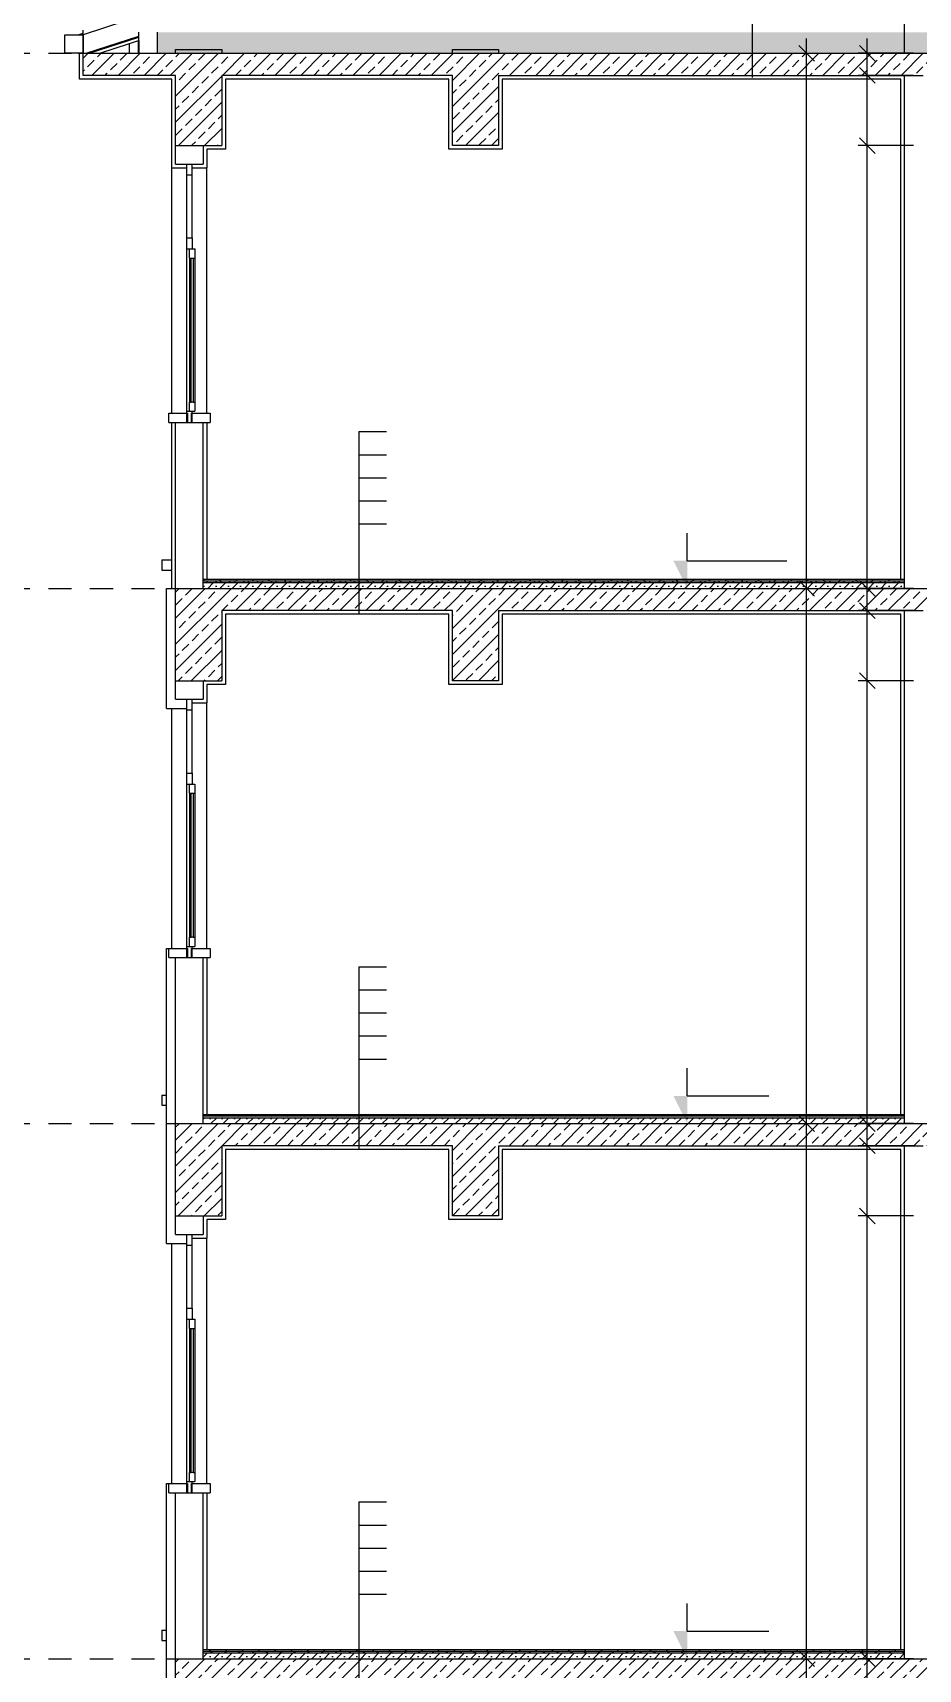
# Model space of a CAD drawing. Header units: metres. Extents: x -220 to 294, y -29 to 18.
# Drawn here: x -7.46 to -2.66, y 3.74 to 12.61 of the extents above; entities that cross this region are included whole.
import ezdxf

# ---------------------------------------------------------------- set-up
doc = ezdxf.new("R2010")
doc.units = ezdxf.units.M
doc.header["$MEASUREMENT"] = 0
doc.linetypes.add('DASHED4', pattern=[0.1875, 0.125, -0.0625])
for name, color, linetype in [('Cizgi', 7, 'Continuous'), ('Kesit_Kot', 7, 'Continuous'), ('Olculendirme', 7, 'Continuous'), ('Rota', 7, 'Continuous'), ('Standart', 7, 'Continuous'), ('Tarama', 7, 'Continuous')]:
    doc.layers.add(name, color=color, linetype=linetype)

msp = doc.modelspace()

# ---------------------------------------------------------------- hatches: boundary and pattern name
at = {"layer": 'Kesit_Kot', "linetype": 'Continuous', "lineweight": -3}
for points in [[(-3.9106, 9.6), (-3.9856, 9.75), (-3.9106, 9.75)], [(-3.9106, 6.7), (-3.9856, 6.85), (-3.9106, 6.85)], [(-3.9106, 3.8), (-3.9856, 3.95), (-3.9106, 3.95)]]:
    msp.add_hatch(color=216, dxfattribs=at).paths.add_polyline_path(points)
at = {"layer": 'Tarama', "linetype": 'Continuous', "lineweight": -3}
h = msp.add_hatch(dxfattribs=at)
h.set_pattern_fill('AR-B88', color=58, scale=0.01, style=0)
h.paths.add_polyline_path([(-6.783, 12.6137), (-6.783, 12.5), (1.867, 12.5), (1.867, 12.6137)])
h = msp.add_hatch(dxfattribs=at)
h.set_pattern_fill('ANSI33', color=58, scale=0.4, style=0)
h.paths.add_polyline_path([(-6.683, 12.38), (-7.183, 12.38), (-7.183, 12.5), (-6.683, 12.5)])
h = msp.add_hatch(dxfattribs=at)
h.set_pattern_fill('ANSI33', color=58, scale=0.4, style=0)
h.paths.add_polyline_path([(-6.433, 12), (-6.683, 12), (-6.683, 12.5), (-6.433, 12.5)])
h = msp.add_hatch(dxfattribs=at)
h.set_pattern_fill('ANSI33', color=58, scale=0.4, style=0)
h.paths.add_polyline_path([(-5.183, 12.38), (-6.433, 12.38), (-6.433, 12.5), (-5.183, 12.5)])
h = msp.add_hatch(dxfattribs=at)
h.set_pattern_fill('ANSI33', color=58, scale=0.4, style=0)
h.paths.add_polyline_path([(-4.933, 12), (-5.183, 12), (-5.183, 12.5), (-4.933, 12.5)])
h = msp.add_hatch(dxfattribs=at)
h.set_pattern_fill('ANSI33', color=58, scale=0.4, style=0)
h.paths.add_polyline_path([(-0.783, 12.38), (-4.933, 12.38), (-4.933, 12.5), (-0.783, 12.5)])
h = msp.add_hatch(dxfattribs=at)
h.set_pattern_fill('ANSI33', color=58, scale=0.4, style=0)
h.paths.add_polyline_path([(-6.433, 9.1), (-6.683, 9.1), (-6.683, 9.6), (-6.433, 9.6)])
h = msp.add_hatch(dxfattribs=at)
h.set_pattern_fill('ANSI31', color=58, scale=0.5, style=0)
h.paths.add_polyline_path([(-2.733, 9.64), (-6.533, 9.64), (-6.533, 9.65), (-2.733, 9.65)])
h = msp.add_hatch(dxfattribs=at)
h.set_pattern_fill('TRIANG', color=58, scale=0.2, style=0)
h.paths.add_polyline_path([(-2.733, 9.63), (-6.533, 9.63), (-6.533, 9.64), (-2.733, 9.64)])
h = msp.add_hatch(dxfattribs=at)
h.set_pattern_fill('SACNCR', color=58, scale=0.5, style=0)
h.paths.add_polyline_path([(-2.733, 9.6), (-6.533, 9.6), (-6.533, 9.63), (-2.733, 9.63)])
h = msp.add_hatch(dxfattribs=at)
h.set_pattern_fill('ANSI33', color=58, scale=0.4, style=0)
h.paths.add_polyline_path([(-5.183, 9.48), (-6.433, 9.48), (-6.433, 9.6), (-5.183, 9.6)])
h = msp.add_hatch(dxfattribs=at)
h.set_pattern_fill('ANSI33', color=58, scale=0.4, style=0)
h.paths.add_polyline_path([(-4.933, 9.1), (-5.183, 9.1), (-5.183, 9.6), (-4.933, 9.6)])
h = msp.add_hatch(dxfattribs=at)
h.set_pattern_fill('ANSI33', color=58, scale=0.4, style=0)
h.paths.add_polyline_path([(-0.783, 9.48), (-4.933, 9.48), (-4.933, 9.6), (-0.783, 9.6)])
h = msp.add_hatch(dxfattribs=at)
h.set_pattern_fill('ANSI31', color=58, scale=0.5, style=0)
h.paths.add_polyline_path([(-2.733, 6.74), (-6.533, 6.74), (-6.533, 6.75), (-2.733, 6.75)])
h = msp.add_hatch(dxfattribs=at)
h.set_pattern_fill('TRIANG', color=58, scale=0.2, style=0)
h.paths.add_polyline_path([(-2.733, 6.73), (-6.533, 6.73), (-6.533, 6.74), (-2.733, 6.74)])
h = msp.add_hatch(dxfattribs=at)
h.set_pattern_fill('ANSI33', color=58, scale=0.4, style=0)
h.paths.add_polyline_path([(-6.433, 6.2), (-6.683, 6.2), (-6.683, 6.7), (-6.433, 6.7)])
h = msp.add_hatch(dxfattribs=at)
h.set_pattern_fill('SACNCR', color=58, scale=0.5, style=0)
h.paths.add_polyline_path([(-2.733, 6.7), (-6.533, 6.7), (-6.533, 6.73), (-2.733, 6.73)])
h = msp.add_hatch(dxfattribs=at)
h.set_pattern_fill('ANSI33', color=58, scale=0.4, style=0)
h.paths.add_polyline_path([(-5.183, 6.58), (-6.433, 6.58), (-6.433, 6.7), (-5.183, 6.7)])
h = msp.add_hatch(dxfattribs=at)
h.set_pattern_fill('ANSI33', color=58, scale=0.4, style=0)
h.paths.add_polyline_path([(-4.933, 6.2), (-5.183, 6.2), (-5.183, 6.7), (-4.933, 6.7)])
h = msp.add_hatch(dxfattribs=at)
h.set_pattern_fill('ANSI33', color=58, scale=0.4, style=0)
h.paths.add_polyline_path([(-0.783, 6.58), (-4.933, 6.58), (-4.933, 6.7), (-0.783, 6.7)])
h = msp.add_hatch(dxfattribs=at)
h.set_pattern_fill('ANSI31', color=58, scale=0.5, style=0)
h.paths.add_polyline_path([(-2.733, 3.84), (-6.533, 3.84), (-6.533, 3.85), (-2.733, 3.85)])
h = msp.add_hatch(dxfattribs=at)
h.set_pattern_fill('TRIANG', color=58, scale=0.2, style=0)
h.paths.add_polyline_path([(-2.733, 3.83), (-6.533, 3.83), (-6.533, 3.84), (-2.733, 3.84)])
h = msp.add_hatch(dxfattribs=at)
h.set_pattern_fill('SACNCR', color=58, scale=0.5, style=0)
h.paths.add_polyline_path([(-2.733, 3.8), (-6.533, 3.8), (-6.533, 3.83), (-2.733, 3.83)])
h = msp.add_hatch(dxfattribs=at)
h.set_pattern_fill('ANSI33', color=58, scale=0.4, style=0)
h.paths.add_polyline_path([(-6.433, 3.3), (-6.683, 3.3), (-6.683, 3.8), (-6.433, 3.8)])
h = msp.add_hatch(dxfattribs=at)
h.set_pattern_fill('ANSI33', color=58, scale=0.4, style=0)
h.paths.add_polyline_path([(-5.183, 3.68), (-6.433, 3.68), (-6.433, 3.8), (-5.183, 3.8)])
h = msp.add_hatch(dxfattribs=at)
h.set_pattern_fill('ANSI33', color=58, scale=0.4, style=0)
h.paths.add_polyline_path([(-4.933, 3.3), (-5.183, 3.3), (-5.183, 3.8), (-4.933, 3.8)])
h = msp.add_hatch(dxfattribs=at)
h.set_pattern_fill('ANSI33', color=58, scale=0.4, style=0)
h.paths.add_polyline_path([(-0.783, 3.68), (-4.933, 3.68), (-4.933, 3.8), (-0.783, 3.8)])

# ---------------------------------------------------------------- linework, layer by layer
at = {"layer": 'Cizgi', "color": 17, "linetype": 'Continuous', "lineweight": -3}
for points in [[(-5.254, 13.2366), (-7.183, 12.6)], [(-7.183, 12.6093), (-7.183, 12.625)], [(-7.183, 12.6), (-7.183, 12.6093)], [(-6.883, 12.5937), (-6.883, 12.6137)], [(-6.883, 12.5884), (-6.883, 12.5937)], [(-6.783, 12.6137), (-6.783, 12.5)], [(-6.883, 12.5696), (-6.883, 12.5884)], [(-6.883, 12.5696), (-6.883, 12.5)]]:
    msp.add_lwpolyline(points, dxfattribs=at)
at = {"layer": 'Cizgi', "color": 118, "linetype": 'Continuous', "lineweight": -3}
for points in [[(-2.733, 12.5), (-2.733, 13.2552)], [(-6.703, 10.55), (-6.703, 11.88)], [(-6.513, 10.55), (-6.513, 11.88)], [(-6.513, 7.65), (-6.513, 8.98)], [(-6.703, 7.65), (-6.703, 8.95)], [(-6.703, 4.75), (-6.703, 6.05)], [(-6.513, 4.75), (-6.513, 6.08)]]:
    msp.add_lwpolyline(points, dxfattribs=at)
at = {"layer": 'Cizgi', "color": 98, "linetype": 'Continuous', "lineweight": -3}
for points in [[(-7.2113, 12.6), (-7.183, 12.6093)], [(-7.183, 12.5), (-7.183, 12.6)], [(-7.1669, 12.5), (-6.883, 12.5937)], [(-7.1507, 12.5), (-6.883, 12.5883)], [(-7.0941, 12.5), (-6.9336, 12.553)], [(-6.9336, 12.553), (-6.8836, 12.5695)], [(-6.9336, 12.5), (-6.9336, 12.553)], [(-6.8836, 12.5695), (-6.883, 12.5697)], [(-6.8836, 12.5), (-6.8836, 12.5695)], [(-6.623, 11.5), (-6.623, 11.84)], [(-6.593, 11.5), (-6.593, 11.84)], [(-6.623, 10.56), (-6.623, 11.44)], [(-6.608, 11.39), (-6.608, 10.61)], [(-6.578, 11.39), (-6.578, 10.61)], [(-6.758, 9.755), (-6.758, 9.7)], [(-6.758, 9.755), (-6.703, 9.755)], [(-6.758, 9.7), (-6.703, 9.7)], [(-6.623, 8.6), (-6.623, 8.94)], [(-6.593, 8.6), (-6.593, 8.94)], [(-6.623, 7.66), (-6.623, 8.54)], [(-6.608, 8.49), (-6.608, 7.71)], [(-6.578, 8.49), (-6.578, 7.71)], [(-6.758, 6.855), (-6.758, 6.8)], [(-6.758, 6.855), (-6.733, 6.855)], [(-6.758, 6.8), (-6.733, 6.8)], [(-6.623, 5.7), (-6.623, 6.04)], [(-6.593, 5.7), (-6.593, 6.04)], [(-6.623, 4.76), (-6.623, 5.64)], [(-6.608, 5.59), (-6.608, 4.81)], [(-6.578, 5.59), (-6.578, 4.81)], [(-6.758, 3.955), (-6.758, 3.9)], [(-6.758, 3.955), (-6.733, 3.955)], [(-6.758, 3.9), (-6.733, 3.9)]]:
    msp.add_lwpolyline(points, dxfattribs=at)
at = {"layer": 'Cizgi', "color": 1, "linetype": 'Continuous', "lineweight": -3}
msp.add_lwpolyline([(-6.783, 12.6137), (-6.783, 12.5)], dxfattribs=at)
at = {"layer": 'Cizgi', "color": 241, "linetype": 'Continuous', "lineweight": -3}
for points in [[(-6.683, 12.5), (-6.683, 12.52)], [(-6.683, 12.52), (-6.433, 12.52)], [(-6.433, 12.52), (-6.433, 12.5)], [(-5.183, 12.5), (-5.183, 12.52)], [(-5.183, 12.52), (-4.933, 12.52)], [(-4.933, 12.52), (-4.933, 12.5)], [(-7.203, 12.5), (-7.183, 12.5)], [(-7.203, 12.36), (-7.203, 12.5)], [(-6.703, 12.36), (-7.203, 12.36)], [(-6.703, 11.88), (-6.703, 12.36)], [(-5.203, 12.36), (-6.413, 12.36)], [(-6.413, 12.36), (-6.413, 11.98)], [(-5.203, 11.98), (-5.203, 12.36)], [(-2.753, 12.36), (-4.913, 12.36)], [(-4.913, 12.36), (-4.913, 11.98)], [(-2.753, 9.65), (-2.753, 12.36)], [(-6.413, 11.98), (-6.513, 11.98)], [(-6.513, 11.98), (-6.513, 11.88)], [(-4.913, 11.98), (-5.203, 11.98)], [(-6.703, 11.88), (-6.623, 11.88)], [(-6.593, 11.88), (-6.513, 11.88)], [(-6.703, 9.755), (-6.703, 10.5)], [(-6.513, 10.5), (-6.513, 9.65)], [(-6.703, 9.7), (-6.703, 9.755)], [(-6.703, 9.6), (-6.703, 9.7)], [(-6.733, 8.95), (-6.733, 9.6)], [(-6.733, 9.6), (-6.703, 9.6)], [(-5.203, 9.46), (-6.413, 9.46)], [(-6.413, 9.46), (-6.413, 9.08)], [(-5.203, 9.08), (-5.203, 9.46)], [(-2.753, 9.46), (-4.913, 9.46)], [(-4.913, 9.46), (-4.913, 9.08)], [(-2.753, 6.75), (-2.753, 9.46)], [(-6.413, 9.08), (-6.513, 9.08)], [(-6.513, 9.08), (-6.513, 8.98)], [(-4.913, 9.08), (-5.203, 9.08)], [(-6.593, 8.98), (-6.513, 8.98)], [(-6.733, 8.95), (-6.623, 8.95)], [(-6.733, 7.65), (-6.7205, 7.65)], [(-6.733, 6.855), (-6.733, 7.65)], [(-6.513, 7.6), (-6.513, 6.75)], [(-6.733, 6.8), (-6.733, 6.855)], [(-6.733, 6.05), (-6.733, 6.8)], [(-5.203, 6.56), (-6.413, 6.56)], [(-6.413, 6.56), (-6.413, 6.18)], [(-5.203, 6.18), (-5.203, 6.56)], [(-2.753, 6.56), (-4.913, 6.56)], [(-4.913, 6.56), (-4.913, 6.18)], [(-2.753, 3.85), (-2.753, 6.56)], [(-6.413, 6.18), (-6.513, 6.18)], [(-6.513, 6.18), (-6.513, 6.08)], [(-4.913, 6.18), (-5.203, 6.18)], [(-6.733, 6.05), (-6.623, 6.05)], [(-6.593, 6.08), (-6.513, 6.08)], [(-6.733, 4.75), (-6.7205, 4.75)], [(-6.733, 3.955), (-6.733, 4.75)], [(-6.513, 4.7), (-6.513, 3.85)], [(-6.733, 3.9), (-6.733, 3.955)], [(-6.733, 3.15), (-6.733, 3.9)]]:
    msp.add_lwpolyline(points, dxfattribs=at)
at = {"layer": 'Cizgi', "color": 73, "linetype": 'DASHED4', "lineweight": -3}
for points in [[(-12.0971, 12.5), (-7.2113, 12.5)], [(-7.2113, 12.5), (10.9941, 12.5)], [(-12.0971, 9.6), (-6.733, 9.6)], [(-6.733, 9.6), (10.5158, 9.6)], [(-12.0971, 6.7), (-6.733, 6.7)], [(-6.733, 6.7), (10.5158, 6.7)], [(-12.0971, 3.8), (-6.733, 3.8)], [(-6.733, 3.8), (10.5158, 3.8)]]:
    msp.add_lwpolyline(points, dxfattribs=at)
at = {"layer": 'Cizgi', "color": 7, "linetype": 'Continuous', "lineweight": -3}
for points in [[(-7.183, 12.38), (-7.183, 12.5)], [(-7.183, 12.5), (-7.1669, 12.5)], [(-7.1669, 12.5), (-7.1507, 12.5)], [(-7.1507, 12.5), (-7.0941, 12.5)], [(-7.0941, 12.5), (-6.9336, 12.5)], [(-6.9336, 12.5), (-6.8836, 12.5)], [(-6.8836, 12.5), (-6.683, 12.5)], [(-6.683, 12.5), (-6.433, 12.5)], [(-6.433, 12.5), (-6.3836, 12.5)], [(-6.3836, 12.5), (-6.3336, 12.5)], [(-6.3336, 12.5), (-5.8336, 12.5)], [(-5.8336, 12.5), (-5.7836, 12.5)], [(-5.7836, 12.5), (-5.2836, 12.5)], [(-5.2836, 12.5), (-5.2336, 12.5)], [(-5.2336, 12.5), (-5.183, 12.5)], [(-5.183, 12.5), (-4.933, 12.5)], [(-4.933, 12.5), (-4.7336, 12.5)], [(-4.7336, 12.5), (-4.6836, 12.5)], [(-4.6836, 12.5), (-4.1836, 12.5)], [(-4.1836, 12.5), (-4.1336, 12.5)], [(-4.1336, 12.5), (-3.6336, 12.5)], [(-3.6336, 12.5), (-3.5836, 12.5)], [(-3.5836, 12.5), (-3.183, 12.5)], [(-3.183, 12.5), (-2.733, 12.5)], [(-2.733, 12.5), (-1.933, 12.5)], [(-6.683, 12.38), (-7.183, 12.38)], [(-6.683, 12), (-6.683, 12.38)], [(-5.183, 12.38), (-6.433, 12.38)], [(-6.433, 12.38), (-6.433, 12)], [(-5.183, 12), (-5.183, 12.38)], [(-4.933, 12.38), (-2.733, 12.38)], [(-4.933, 12.38), (-4.933, 12)], [(-2.733, 12.38), (-2.633, 12.38)], [(-6.683, 12), (-6.533, 12)], [(-6.533, 12), (-6.433, 12)], [(-4.933, 12), (-5.183, 12)], [(-6.683, 9.1), (-6.683, 9.6)], [(-6.683, 9.6), (-6.533, 9.6)], [(-6.533, 9.6), (-2.733, 9.6)], [(-2.733, 9.6), (-2.633, 9.6)], [(-5.183, 9.48), (-6.433, 9.48)], [(-6.433, 9.48), (-6.433, 9.1)], [(-5.183, 9.1), (-5.183, 9.48)], [(-4.933, 9.48), (-2.733, 9.48)], [(-4.933, 9.48), (-4.933, 9.1)], [(-2.733, 9.48), (-2.633, 9.48)], [(-6.683, 9.1), (-6.533, 9.1)], [(-6.533, 9.1), (-6.433, 9.1)], [(-4.933, 9.1), (-5.183, 9.1)], [(-6.683, 6.2), (-6.683, 6.7)], [(-6.683, 6.7), (-6.533, 6.7)], [(-6.533, 6.7), (-2.733, 6.7)], [(-2.733, 6.7), (-2.633, 6.7)], [(-5.183, 6.58), (-6.433, 6.58)], [(-6.433, 6.58), (-6.433, 6.2)], [(-5.183, 6.2), (-5.183, 6.58)], [(-4.933, 6.58), (-2.733, 6.58)], [(-4.933, 6.58), (-4.933, 6.2)], [(-2.733, 6.58), (-2.633, 6.58)], [(-6.683, 6.2), (-6.533, 6.2)], [(-6.533, 6.2), (-6.433, 6.2)], [(-4.933, 6.2), (-5.183, 6.2)], [(-6.683, 3.3), (-6.683, 3.8)], [(-6.683, 3.8), (-6.533, 3.8)], [(-6.533, 3.8), (-2.733, 3.8)], [(-2.733, 3.8), (-2.633, 3.8)]]:
    msp.add_lwpolyline(points, dxfattribs=at)
at = {"layer": 'Cizgi', "color": 166, "linetype": 'Continuous', "lineweight": -3}
for points in [[(-2.733, 9.65), (-2.733, 12.38)], [(-6.683, 11.9), (-6.683, 12)], [(-6.533, 12), (-6.533, 11.9)], [(-6.683, 11.9), (-6.623, 11.9)], [(-6.623, 11.9), (-6.593, 11.9)], [(-6.593, 11.9), (-6.533, 11.9)], [(-6.683, 9.6), (-6.683, 10.5)], [(-6.683, 10.5), (-6.623, 10.5)], [(-6.623, 10.5), (-6.6192, 10.5)], [(-6.6192, 10.5), (-6.5967, 10.5)], [(-6.5967, 10.5), (-6.593, 10.5)], [(-6.593, 10.5), (-6.533, 10.5)], [(-6.533, 9.65), (-6.533, 10.5)], [(-6.533, 9.6), (-6.533, 9.65)], [(-2.733, 9.6), (-2.733, 9.65)], [(-2.733, 6.75), (-2.733, 9.48)], [(-6.683, 9), (-6.683, 9.1)], [(-6.533, 9.1), (-6.533, 9)], [(-6.683, 9), (-6.623, 9)], [(-6.623, 9), (-6.593, 9)], [(-6.593, 9), (-6.533, 9)], [(-6.683, 6.7), (-6.683, 7.6)], [(-6.683, 7.6), (-6.623, 7.6)], [(-6.623, 7.6), (-6.6192, 7.6)], [(-6.6192, 7.6), (-6.5967, 7.6)], [(-6.5967, 7.6), (-6.593, 7.6)], [(-6.593, 7.6), (-6.533, 7.6)], [(-6.533, 6.75), (-6.533, 7.6)], [(-6.533, 6.7), (-6.533, 6.75)], [(-2.733, 6.7), (-2.733, 6.75)], [(-2.733, 3.85), (-2.733, 6.58)], [(-6.683, 6.1), (-6.683, 6.2)], [(-6.533, 6.2), (-6.533, 6.1)], [(-6.683, 6.1), (-6.623, 6.1)], [(-6.623, 6.1), (-6.593, 6.1)], [(-6.593, 6.1), (-6.533, 6.1)], [(-6.683, 3.8), (-6.683, 4.7)], [(-6.683, 4.7), (-6.623, 4.7)], [(-6.623, 4.7), (-6.6192, 4.7)], [(-6.6192, 4.7), (-6.5967, 4.7)], [(-6.5967, 4.7), (-6.593, 4.7)], [(-6.593, 4.7), (-6.533, 4.7)], [(-6.533, 3.85), (-6.533, 4.7)], [(-6.533, 3.8), (-6.533, 3.85)], [(-2.733, 3.8), (-2.733, 3.85)]]:
    msp.add_lwpolyline(points, dxfattribs=at)
at = {"layer": 'Cizgi', "color": 173, "linetype": 'Continuous', "lineweight": -3}
for points in [[(-6.623, 11.88), (-6.623, 11.9)], [(-6.593, 11.88), (-6.593, 11.9)], [(-6.623, 11.84), (-6.623, 11.88)], [(-6.593, 11.84), (-6.623, 11.84)], [(-6.593, 11.84), (-6.593, 11.88)], [(-6.623, 11.44), (-6.623, 11.5)], [(-6.623, 11.5), (-6.593, 11.5)], [(-6.623, 11.44), (-6.608, 11.44)], [(-6.608, 11.39), (-6.608, 11.44)], [(-6.608, 11.44), (-6.593, 11.44)], [(-6.593, 11.5), (-6.593, 11.44)], [(-6.593, 11.44), (-6.578, 11.44)], [(-6.578, 11.44), (-6.578, 11.39)], [(-6.608, 11.39), (-6.598, 11.39)], [(-6.598, 10.61), (-6.598, 11.39)], [(-6.598, 11.39), (-6.588, 11.39)], [(-6.588, 11.39), (-6.578, 11.39)], [(-6.588, 11.39), (-6.588, 10.61)], [(-6.623, 10.55), (-6.623, 10.56)], [(-6.623, 10.56), (-6.608, 10.56)], [(-6.608, 10.56), (-6.608, 10.61)], [(-6.608, 10.61), (-6.598, 10.61)], [(-6.608, 10.56), (-6.593, 10.56)], [(-6.588, 10.61), (-6.598, 10.61)], [(-6.593, 10.55), (-6.593, 10.56)], [(-6.593, 10.56), (-6.578, 10.56)], [(-6.588, 10.61), (-6.578, 10.61)], [(-6.578, 10.61), (-6.578, 10.56)], [(-6.7205, 10.5), (-6.7205, 10.55)], [(-6.7205, 10.55), (-6.623, 10.55)], [(-6.7205, 10.5), (-6.703, 10.5)], [(-6.703, 10.5), (-6.683, 10.5)], [(-6.623, 10.5), (-6.623, 10.55)], [(-6.623, 10.55), (-6.6192, 10.55)], [(-6.6192, 10.55), (-6.6192, 10.5)], [(-6.5967, 10.5), (-6.5967, 10.55)], [(-6.5967, 10.55), (-6.593, 10.55)], [(-6.593, 10.5), (-6.593, 10.55)], [(-6.593, 10.55), (-6.4955, 10.55)], [(-6.533, 10.5), (-6.513, 10.5)], [(-6.513, 10.5), (-6.4955, 10.5)], [(-6.4955, 10.55), (-6.4955, 10.5)], [(-6.623, 8.95), (-6.623, 9)], [(-6.593, 8.98), (-6.593, 9)], [(-6.593, 8.94), (-6.593, 8.98)], [(-6.623, 8.94), (-6.623, 8.95)], [(-6.593, 8.94), (-6.623, 8.94)], [(-6.623, 8.54), (-6.623, 8.6)], [(-6.623, 8.6), (-6.593, 8.6)], [(-6.623, 8.54), (-6.608, 8.54)], [(-6.608, 8.49), (-6.608, 8.54)], [(-6.608, 8.54), (-6.593, 8.54)], [(-6.593, 8.6), (-6.593, 8.54)], [(-6.593, 8.54), (-6.578, 8.54)], [(-6.578, 8.54), (-6.578, 8.49)], [(-6.608, 8.49), (-6.598, 8.49)], [(-6.598, 7.71), (-6.598, 8.49)], [(-6.598, 8.49), (-6.588, 8.49)], [(-6.588, 8.49), (-6.578, 8.49)], [(-6.588, 8.49), (-6.588, 7.71)], [(-6.7205, 7.6), (-6.7205, 7.65)], [(-6.7205, 7.65), (-6.623, 7.65)], [(-6.623, 7.65), (-6.623, 7.66)], [(-6.623, 7.66), (-6.608, 7.66)], [(-6.623, 7.6), (-6.623, 7.65)], [(-6.623, 7.65), (-6.6192, 7.65)], [(-6.6192, 7.65), (-6.6192, 7.6)], [(-6.608, 7.66), (-6.608, 7.71)], [(-6.608, 7.71), (-6.598, 7.71)], [(-6.608, 7.66), (-6.593, 7.66)], [(-6.588, 7.71), (-6.598, 7.71)], [(-6.5967, 7.6), (-6.5967, 7.65)], [(-6.5967, 7.65), (-6.593, 7.65)], [(-6.593, 7.65), (-6.593, 7.66)], [(-6.593, 7.66), (-6.578, 7.66)], [(-6.593, 7.6), (-6.593, 7.65)], [(-6.593, 7.65), (-6.4955, 7.65)], [(-6.588, 7.71), (-6.578, 7.71)], [(-6.578, 7.71), (-6.578, 7.66)], [(-6.4955, 7.65), (-6.4955, 7.6)], [(-6.7205, 7.6), (-6.683, 7.6)], [(-6.533, 7.6), (-6.513, 7.6)], [(-6.513, 7.6), (-6.4955, 7.6)], [(-6.623, 6.05), (-6.623, 6.1)], [(-6.623, 6.04), (-6.623, 6.05)], [(-6.593, 6.04), (-6.623, 6.04)], [(-6.593, 6.08), (-6.593, 6.1)], [(-6.593, 6.04), (-6.593, 6.08)], [(-6.623, 5.64), (-6.623, 5.7)], [(-6.623, 5.7), (-6.593, 5.7)], [(-6.593, 5.7), (-6.593, 5.64)], [(-6.623, 5.64), (-6.608, 5.64)], [(-6.608, 5.59), (-6.608, 5.64)], [(-6.608, 5.64), (-6.593, 5.64)], [(-6.608, 5.59), (-6.598, 5.59)], [(-6.598, 4.81), (-6.598, 5.59)], [(-6.598, 5.59), (-6.588, 5.59)], [(-6.593, 5.64), (-6.578, 5.64)], [(-6.588, 5.59), (-6.578, 5.59)], [(-6.588, 5.59), (-6.588, 4.81)], [(-6.578, 5.64), (-6.578, 5.59)], [(-6.608, 4.76), (-6.608, 4.81)], [(-6.608, 4.81), (-6.598, 4.81)], [(-6.588, 4.81), (-6.598, 4.81)], [(-6.588, 4.81), (-6.578, 4.81)], [(-6.578, 4.81), (-6.578, 4.76)], [(-6.7205, 4.7), (-6.7205, 4.75)], [(-6.7205, 4.75), (-6.623, 4.75)], [(-6.623, 4.75), (-6.623, 4.76)], [(-6.623, 4.76), (-6.608, 4.76)], [(-6.623, 4.7), (-6.623, 4.75)], [(-6.623, 4.75), (-6.6192, 4.75)], [(-6.6192, 4.75), (-6.6192, 4.7)], [(-6.608, 4.76), (-6.593, 4.76)], [(-6.5967, 4.7), (-6.5967, 4.75)], [(-6.5967, 4.75), (-6.593, 4.75)], [(-6.593, 4.75), (-6.593, 4.76)], [(-6.593, 4.76), (-6.578, 4.76)], [(-6.593, 4.7), (-6.593, 4.75)], [(-6.593, 4.75), (-6.4955, 4.75)], [(-6.4955, 4.75), (-6.4955, 4.7)], [(-6.7205, 4.7), (-6.683, 4.7)], [(-6.533, 4.7), (-6.513, 4.7)], [(-6.513, 4.7), (-6.4955, 4.7)]]:
    msp.add_lwpolyline(points, dxfattribs=at)
at = {"layer": 'Cizgi', "color": 59, "linetype": 'Continuous', "lineweight": -3}
for points in [[(-6.533, 9.65), (-6.513, 9.65)], [(-6.513, 9.65), (-2.753, 9.65)], [(-2.753, 9.65), (-2.733, 9.65)], [(-6.533, 6.75), (-6.513, 6.75)], [(-6.513, 6.75), (-2.753, 6.75)], [(-2.753, 6.75), (-2.733, 6.75)], [(-6.533, 3.85), (-6.513, 3.85)], [(-6.513, 3.85), (-2.753, 3.85)], [(-2.753, 3.85), (-2.733, 3.85)]]:
    msp.add_lwpolyline(points, dxfattribs=at)
at = {"layer": 'Cizgi', "color": 38, "linetype": 'Continuous', "lineweight": -3}
for points in [[(-2.733, 9.64), (-6.533, 9.64)], [(-2.733, 9.63), (-6.533, 9.63)], [(-2.733, 6.74), (-6.533, 6.74)], [(-2.733, 6.73), (-6.533, 6.73)], [(-2.733, 3.84), (-6.533, 3.84)], [(-2.733, 3.83), (-6.533, 3.83)]]:
    msp.add_lwpolyline(points, dxfattribs=at)
at = {"layer": 'Kesit_Kot', "color": 216, "linetype": 'Continuous', "lineweight": -3}
for points in [[(-3.9106, 9.75), (-3.9106, 9.9)], [(-3.9106, 9.75), (-3.3716, 9.75)], [(-4.4106, 9.6), (-3.9106, 9.6)], [(-3.9106, 6.85), (-3.9106, 7)], [(-3.9106, 6.85), (-3.4687, 6.85)], [(-4.4106, 6.7), (-3.9106, 6.7)], [(-3.9106, 3.95), (-3.9106, 4.1)], [(-3.9106, 3.95), (-3.4687, 3.95)], [(-4.4106, 3.8), (-3.9106, 3.8)]]:
    msp.add_lwpolyline(points, dxfattribs=at)
at = {"layer": 'Olculendirme', "color": 59, "linetype": 'Continuous', "lineweight": -3}
for points in [[(-3.3068, 12.5424), (-3.2219, 12.4576)], [(-2.9779, 12.5424), (-2.893, 12.4576)], [(-2.9779, 12.4224), (-2.893, 12.3376)], [(-2.9779, 12.0424), (-2.893, 11.9576)], [(-3.3068, 9.6424), (-3.2219, 9.5576)], [(-2.9779, 9.6424), (-2.893, 9.5576)], [(-2.9779, 9.5224), (-2.893, 9.4376)], [(-2.9779, 9.1424), (-2.893, 9.0576)], [(-3.3068, 6.7424), (-3.2219, 6.6576)], [(-2.9779, 6.7424), (-2.893, 6.6576)], [(-2.9779, 6.6224), (-2.893, 6.5376)], [(-2.9779, 6.2424), (-2.893, 6.1576)], [(-3.3068, 3.8424), (-3.2219, 3.7576)], [(-2.9779, 3.8424), (-2.893, 3.7576)]]:
    msp.add_lwpolyline(points, dxfattribs=at)
at = {"layer": 'Olculendirme', "color": 47, "linetype": 'Continuous', "lineweight": -3}
for points in [[(-3.2643, -8.83), (-3.2643, 12.58)], [(-2.9354, -7.88), (-2.9354, 12.58)], [(-3.5143, 12.5), (-3.2143, 12.5)], [(-2.6854, 12.5), (-2.9854, 12.5)], [(-2.6854, 12.38), (-2.9854, 12.38)], [(-2.6854, 12), (-2.9854, 12)], [(-3.5143, 9.6), (-3.2143, 9.6)], [(-2.6854, 9.6), (-2.9854, 9.6)], [(-2.6854, 9.48), (-2.9854, 9.48)], [(-2.6854, 9.1), (-2.9854, 9.1)], [(-3.5143, 6.7), (-3.2143, 6.7)], [(-2.6854, 6.7), (-2.9854, 6.7)], [(-2.6854, 6.58), (-2.9854, 6.58)], [(-2.6854, 6.2), (-2.9854, 6.2)], [(-3.5143, 3.8), (-3.2143, 3.8)], [(-2.6854, 3.8), (-2.9854, 3.8)]]:
    msp.add_lwpolyline(points, dxfattribs=at)
at = {"layer": 'Rota', "color": 6, "linetype": 'Continuous', "lineweight": -3}
for points in [[(-7.283, 12.5), (-7.283, 12.6)], [(-7.283, 12.6), (-7.183, 12.6)], [(-7.183, 12.6), (-7.183, 12.5)], [(-7.183, 12.5), (-7.283, 12.5)]]:
    msp.add_lwpolyline(points, dxfattribs=at)
at = {"layer": 'Standart', "color": 58, "linetype": 'Continuous', "lineweight": -3}
for points in [[(-3.5568, 12.3685), (-3.5568, 13.1177)], [(-5.6899, 10.45), (-5.6899, 9.46)], [(-5.6899, 10.45), (-5.5399, 10.45)], [(-5.6899, 10.325), (-5.5399, 10.325)], [(-5.6899, 10.2), (-5.5399, 10.2)], [(-5.6899, 10.075), (-5.5399, 10.075)], [(-5.6899, 9.95), (-5.5399, 9.95)], [(-5.6899, 7.55), (-5.6899, 6.56)], [(-5.6899, 7.55), (-5.5399, 7.55)], [(-5.6899, 7.425), (-5.5399, 7.425)], [(-5.6899, 7.3), (-5.5399, 7.3)], [(-5.6899, 7.175), (-5.5399, 7.175)], [(-5.6899, 7.05), (-5.5399, 7.05)], [(-5.6899, 4.65), (-5.6899, 3.66)], [(-5.6899, 4.65), (-5.5399, 4.65)], [(-5.6899, 4.525), (-5.5399, 4.525)], [(-5.6899, 4.4), (-5.5399, 4.4)], [(-5.6899, 4.275), (-5.5399, 4.275)], [(-5.6899, 4.15), (-5.5399, 4.15)]]:
    msp.add_lwpolyline(points, dxfattribs=at)

doc.saveas('drawing.dxf')
